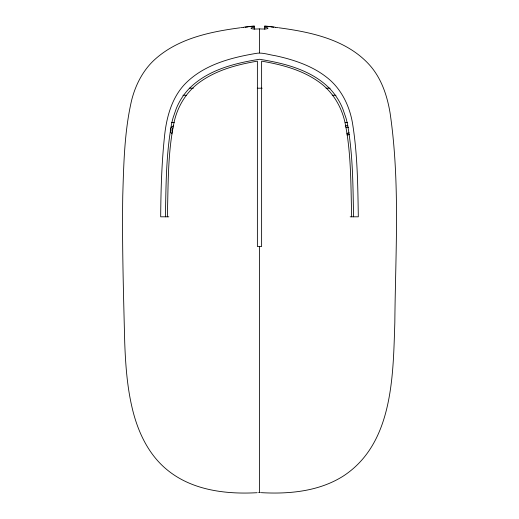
<?xml version="1.0" encoding="UTF-8"?>
<svg xmlns="http://www.w3.org/2000/svg" width="519" height="519" viewBox="0 0 519 519"><rect width="100%" height="100%" fill="white"/><g stroke="black" fill="none" stroke-linecap="round" stroke-linejoin="round"><path stroke-width="0.78" d="M165.438 216.806C165.996 185.776 166.048 154.467 171.594 123.846A103.073 103.073 0 0 1 173.093 117.781L176.201 108.75A64.109 64.109 0 0 1 188.592 89.197C207.094 70.11 234.088 63.299 259.5 59.263C284.886 63.324 311.951 70.059 330.369 89.236A64.109 64.109 0 0 1 342.774 108.763L345.901 117.781A103.073 103.073 0 0 1 347.406 123.846C352.998 154.461 352.939 185.789 353.562 216.806M167.319 216.806C168.364 184.764 167.494 152.138 174.455 120.648C178.212 105.033 187.398 90.676 200.671 81.509C217.351 69.786 237.546 64.538 257.379 61.145L257.379 246.499L261.621 246.499L261.621 61.145C281.72 64.583 302.22 69.929 319.01 82.002C332.387 91.454 341.359 106.259 344.921 122.14C351.369 153.202 350.747 185.251 351.681 216.806M350.169 216.806L358.318 216.806C357.792 185.491 357.552 153.955 352.466 122.977C349.404 105.195 340.769 87.886 326.153 76.89C316.772 69.572 305.814 64.551 294.558 60.84C288.181 58.744 281.674 57.058 275.109 55.663C268.537 54.729 261.887 52.036 255.244 53.541C230.825 57.732 205.174 64.531 186.808 82.171C171.834 96.456 166.327 117.502 164.4 137.47C161.656 163.822 160.89 190.33 160.682 216.806L168.831 216.806M239.869 27.825C209.41 31.886 176.953 38.763 153.793 60.431C142.524 71.097 135.349 85.447 131.599 100.375C124.378 131.592 123.736 163.9 122.75 195.799C122.023 244.793 123.496 293.799 124.729 342.78C125.54 364.325 127.071 385.98 131.949 407.032C137.334 430.673 147.993 454.235 167.157 469.851C192.069 490.377 225.986 494.458 257.184 492.693M240.621 27.728L243.645 27.377M243.846 27.189L254.2 25.95M245.143 27.209L248.173 26.891M249.678 26.741L253.544 26.385M259.046 492.583L258.592 492.609M189.299 88.198L193.347 88.198M257.281 88.198L262.134 88.198M326.068 88.198L330.116 88.198M182.922 95.262L186.224 95.262M332.244 95.262L335.968 95.262M171.348 122.413L174.241 122.413M345.167 122.413L347.594 122.413M261.31 492.661C289.187 494.224 318.757 491.435 342.929 476.293C393.298 443.771 393.039 375.678 394.829 322.623C395.452 252.883 400.253 182.441 390.1 113.103C387.317 96.359 381.854 79.504 370.735 66.361C348.093 40.021 312.023 32.217 279.131 27.825M260.408 492.609L259.5 492.55L259.5 246.499M265.456 26.385L269.322 26.741M270.827 26.891L273.857 27.209M275.355 27.377L278.379 27.728M264.8 25.95L275.154 27.189M264.8 26.21L264.8 29.401M259.5 28.999L259.5 52.873M254.2 26.21L254.2 29.401M349.073 132.793A3.075 3.075 0 0 1 346.835 133.24M345.978 127.486A3.075 3.075 0 0 1 348.521 127.356M172.6 132.157A3.075 3.075 0 0 1 173.048 127.83M172.042 133.844A4.665 4.665 0 0 1 173.703 125.734M349.534 134.363A4.665 4.665 0 0 1 346.971 134.869M345.245 126.072A4.665 4.665 0 0 1 347.808 125.572M254.453 27.001A8.544 1.252 -4.5 0 0 251.462 28.629A8.544 1.252 -4.5 0 0 259.506 28.876A8.544 1.252 4.5 0 0 267.538 28.629A8.544 1.252 4.5 0 0 264.547 27.001"/></g></svg>
